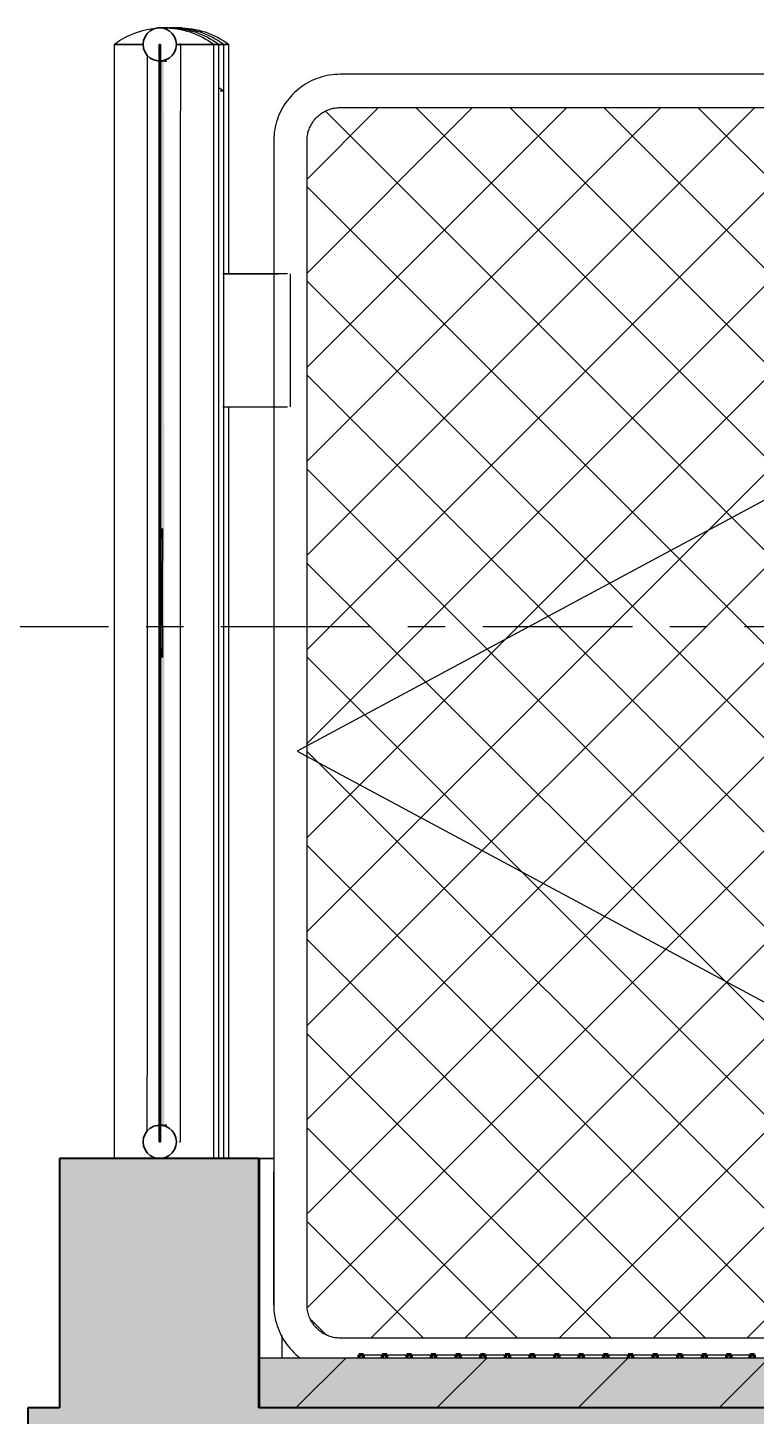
# Model space of a CAD drawing. Header units: millimetres. Extents: x 2519235 to 7246330, y 25937 to 201821.
# Drawn here: x 2713773 to 2714868, y 29402 to 31489 of the extents above; entities that cross this region are included whole.
import ezdxf

# ---------------------------------------------------------------- set-up
doc = ezdxf.new("R2010")
doc.units = ezdxf.units.MM
doc.set_wipeout_variables(frame=1)
doc.linetypes.add('TA_GL_000.90000', pattern=[2.475, 0.9, -0.225, 0.225, -0.225, 0.9])
for name, color, linetype in [('000 - 0_HIDE_OBJ_FRAMING_DEF_SUB_1', 7, 'Continuous'), ('000 - 0_SYM_DWG_GRIDLINE_MAIN_COLOR_251', 7, 'Continuous'), ('000 - CONCRETE_COL_CUT_COLOR_1', 7, 'Continuous'), ('000 - CONCRETE_COL_CUT_COLOR_3', 7, 'Continuous'), ('000 - CONCRETE_COL_CUT_COLOR_5', 7, 'Continuous'), ('000 - CONCRETE_COL_HATCH_', 7, 'Continuous'), ('000 - CONCRETE_COL_WIPEOUT_', 7, 'Continuous'), ('A-GLAZ-CURT', 7, 'Continuous')]:
    doc.layers.add(name, color=color, linetype=linetype)
for name, color, linetype, lineweight in [('A-DETL', 7, 'Continuous', 70), ('A-DOOR-E', 7, 'Continuous', 35), ('A-GLAZ-CWMG', 7, 'Continuous', 25)]:
    doc.layers.add(name, color=color, linetype=linetype, lineweight=lineweight)
doc.layers.get('A-DETL').off()
doc.styles.add('TA', font='', dxfattribs={"height": 4.5})
doc.styles.get('TA').set_extended_font_data('Cordia New')

# ---------------------------------------------------------------- blocks, each defined once
blk = doc.blocks.new('DR-SG-SW-Wire Screen_Fence - D51-1900x2000 mm-31424009-ENTRANCE 1 - ELEVATION 1')
at = {"layer": '000 - 0_HIDE_OBJ_FRAMING_DEF_SUB_1', "linetype": 'Continuous', "lineweight": 9}
h = blk.add_hatch(dxfattribs=at)
h.set_pattern_fill('FP_16', style=0, pattern_type=2)
h.set_pattern_definition([(45, (2983806.45, 102319.86), (-70.7107, 70.7107), []), (135, (2983806.45, 102319.86), (-70.7107, -70.7107), [])])
h.paths.add_polyline_path([(2981077.6, 101220), (2982352.7, 101221.1), (2982369.9, 101229.2), (2982380.2, 101239.5), (2982386.1, 101248.2), (2982390, 101260.1), (2982391.2, 101270), (2982390.3, 102038.5), (2982387.8, 102032.5), (2982383.9, 102027.3), (2982378.7, 102023.3), (2982369, 102020.4), (2982359.8, 102020), (2982209.7, 102020.9), (2982200.6, 102025.7), (2982198.5, 102027.3), (2982194.5, 102032.5), (2982192, 102038.5), (2982191.2, 102050.4), (2982192, 102201.5), (2982194.5, 102207.5), (2982198.5, 102212.7), (2982203.7, 102216.7), (2982213.4, 102219.6), (2982220.7, 102220), (2982372.6, 102219.1), (2982378.7, 102216.7), (2982383.9, 102212.7), (2982387.8, 102207.5), (2982390.3, 102201.5), (2982391.2, 102202.5), (2982390.1, 103031.5), (2982383.7, 103046.7), (2982371.7, 103059), (2982364.8, 103064.2), (2982351.1, 103068.8), (2982341.2, 103070), (2980629.7, 103068.9), (2980612.5, 103060.8), (2980602.2, 103050.5), (2980597, 103043.6), (2980592.4, 103029.9), (2980591.2, 103019.6), (2980592.3, 101258.5), (2980600.4, 101241.3), (2980610.7, 101231), (2980617.6, 101225.8), (2980631.2, 101221.2), (2980641.2, 101220), (2981077.5, 101220)])
h.paths.add_polyline_path([(2982366.5, 102041.1), (2982370, 102042.6), (2982371.5, 102046.1), (2982370, 102049.6), (2982366.5, 102051.1), (2982362.9, 102049.6), (2982361.5, 102046.1), (2982362.9, 102042.6), (2982366.2, 102041.1)])
h.paths.add_polyline_path([(2982215.9, 102041.1), (2982219.4, 102042.6), (2982220.9, 102046.1), (2982219.4, 102049.6), (2982215.9, 102051.1), (2982212.3, 102049.6), (2982210.9, 102046.1), (2982212.3, 102042.6), (2982214.6, 102041.3)])
h.paths.add_polyline_path([(2982349.7, 102131.6), (2982350, 102132), (2982349.8, 102131.9)])
h.paths.add_polyline_path([(2982358.8, 102135), (2982360.2, 102140), (2982359.3, 102140), (2982359.1, 102137.4)])
h.paths.add_polyline_path([(2982353.2, 102148.9), (2982351.3, 102149.8), (2982352.8, 102149.1)])
h.paths.add_polyline_path([(2982215.9, 102188.9), (2982219.4, 102190.4), (2982220.9, 102193.9), (2982219.4, 102197.4), (2982215.9, 102198.9), (2982212.3, 102197.4), (2982210.9, 102193.9), (2982212.3, 102190.4), (2982214.6, 102189.1)])
h.paths.add_polyline_path([(2982366.5, 102188.9), (2982370, 102190.4), (2982371.5, 102193.9), (2982370, 102197.4), (2982366.5, 102198.9), (2982362.9, 102197.4), (2982361.5, 102193.9), (2982362.9, 102190.4), (2982365.2, 102189.1)])
at = {"layer": '000 - 0_HIDE_OBJ_FRAMING_DEF_SUB_1', "color": 7}
for p, q in [((2982341.2, 103120), (2980641.2, 103120)), ((2980460.5, 103095), (2980464.7, 103095)), ((2980466.2, 101490), (2980466.2, 103095)), ((2982406.2, 103084.9), (2980576.2, 102102.4)), ((2982516.2, 103095), (2982516.2, 101195)), ((2982666.2, 103095), (2982516.2, 103095)), ((2982516.2, 103095), (2982666.2, 103095)), ((2982666.2, 101195), (2982666.2, 103095)), ((2980641.2, 103070), (2982341.2, 103070)), ((2980541.2, 103020), (2980541.2, 101270)), ((2980591.2, 101270), (2980591.2, 103020)), ((2982391.2, 103020), (2982391.2, 101270)), ((2982441.2, 101270), (2982441.2, 103020)), ((2980562, 102820), (2980464.8, 102820)), ((2980466.2, 102820), (2980548.5, 102820)), ((2980566.2, 102620), (2980566.2, 102820)), ((2980566.2, 102620), (2980566.2, 102820)), ((2982416.2, 102820), (2982416.2, 102620)), ((2982416.2, 102820), (2982416.2, 102620)), ((2982517.6, 102820), (2982420.4, 102820)), ((2982433.9, 102820), (2982516.2, 102820)), ((2980464.8, 102620), (2980562, 102620)), ((2980466.2, 102620), (2980548.5, 102620)), ((2982420.4, 102620), (2982517.6, 102620)), ((2982433.9, 102620), (2982516.2, 102620)), ((2980576.2, 102102.4), (2982266.2, 101195)), ((2980541.2, 101270), (2980541.2, 101470)), ((2980541.2, 101270), (2980541.2, 101470)), ((2982517.6, 101470), (2982441.2, 101470)), ((2982441.2, 101470), (2982441.2, 101270)), ((2982441.2, 101470), (2982441.2, 101270)), ((2982516.2, 101470), (2982441.2, 101470)), ((2982441.2, 101270), (2982517.6, 101270)), ((2982441.2, 101270), (2982516.2, 101270)), ((2982341.2, 101220), (2980641.2, 101220))]:
    blk.add_line(p, q, dxfattribs=at)
at = {"layer": '000 - 0_HIDE_OBJ_FRAMING_DEF_SUB_1', "color": 7, "lineweight": 9}
for p, q in [((2982216.2, 102220), (2982366.2, 102220)), ((2982366.2, 102220), (2982216.2, 102220)), ((2982191.2, 102045), (2982191.2, 102195)), ((2982191.2, 102195), (2982191.2, 102045)), ((2982391.2, 102195), (2982391.2, 102045)), ((2982391.2, 102045), (2982391.2, 102195)), ((2982335.2, 102150), (2982247.2, 102150)), ((2982247.2, 102130), (2982335.2, 102130)), ((2982366.2, 102020), (2982216.2, 102020)), ((2982216.2, 102020), (2982366.2, 102020))]:
    blk.add_line(p, q, dxfattribs=at)
at = {"layer": '000 - 0_HIDE_OBJ_FRAMING_DEF_SUB_1', "color": 7, "flags": 128}
for points in [[(2980641.2, 103120), (2980637.2, 103119.9), (2980633.2, 103119.7), (2980629.2, 103119.3), (2980625.2, 103118.7), (2980621.3, 103118), (2980617.4, 103117.1), (2980613.5, 103116.1), (2980609.7, 103114.9), (2980605.9, 103113.6), (2980602.2, 103112.1), (2980598.6, 103110.5), (2980595, 103108.7), (2980591.5, 103106.8), (2980588.1, 103104.7), (2980584.7, 103102.5), (2980581.5, 103100.2), (2980578.3, 103097.8), (2980575.2, 103095.2), (2980572.3, 103092.5), (2980569.4, 103089.7), (2980566.7, 103086.7), (2980564.1, 103083.7), (2980561.6, 103080.6), (2980559.3, 103077.4), (2980557, 103074), (2980554.9, 103070.6), (2980553, 103067.1), (2980551.2, 103063.6), (2980549.5, 103059.9), (2980548, 103056.2), (2980546.6, 103052.5), (2980545.4, 103048.7), (2980544.3, 103044.8), (2980543.4, 103040.9), (2980542.6, 103037), (2980542, 103033), (2980541.6, 103029.1), (2980541.3, 103025.1), (2980541.2, 103021.1), (2980541.2, 103020)], [(2982441.2, 103020), (2982441.1, 103024), (2982440.9, 103028), (2982440.5, 103032), (2982439.9, 103035.9), (2982439.2, 103039.9), (2982438.3, 103043.8), (2982437.3, 103047.6), (2982436.1, 103051.5), (2982434.8, 103055.2), (2982433.3, 103058.9), (2982431.7, 103062.6), (2982429.9, 103066.2), (2982428, 103069.7), (2982425.9, 103073.1), (2982423.7, 103076.5), (2982421.4, 103079.7), (2982418.9, 103082.9), (2982416.4, 103085.9), (2982413.7, 103088.9), (2982410.8, 103091.7), (2982407.9, 103094.5), (2982404.9, 103097.1), (2982401.8, 103099.6), (2982398.5, 103101.9), (2982395.2, 103104.1), (2982391.8, 103106.2), (2982388.3, 103108.2), (2982384.7, 103110), (2982381.1, 103111.7), (2982377.4, 103113.2), (2982373.7, 103114.6), (2982369.8, 103115.8), (2982366, 103116.9), (2982362.1, 103117.8), (2982358.2, 103118.5), (2982354.2, 103119.1), (2982350.2, 103119.6), (2982346.3, 103119.9), (2982342.3, 103120), (2982341.2, 103120)], [(2982516.2, 103095), (2982520.2, 103097.9), (2982524.4, 103100.7), (2982528.7, 103103.3), (2982533.1, 103105.7), (2982537.5, 103107.9), (2982542.1, 103110), (2982546.7, 103111.8), (2982551.4, 103113.5), (2982556.2, 103115), (2982561, 103116.3), (2982565.9, 103117.4), (2982570.8, 103118.3), (2982575.8, 103119), (2982580.8, 103119.6), (2982585.7, 103119.9), (2982590.7, 103120), (2982591.2, 103120)], [(2982591.2, 103120), (2982596.2, 103119.9), (2982601.2, 103119.6), (2982606.1, 103119.1), (2982611.1, 103118.4), (2982616, 103117.5), (2982620.9, 103116.4), (2982625.7, 103115.1), (2982630.5, 103113.7), (2982635.2, 103112), (2982639.9, 103110.1), (2982644.4, 103108.1), (2982648.9, 103105.9), (2982653.3, 103103.5), (2982657.6, 103100.9), (2982661.8, 103098.2), (2982665.8, 103095.3), (2982666.2, 103095)], [(2980458.5, 103100.3), (2980461.8, 103098.2), (2980465.8, 103095.3), (2980466.2, 103095)], [(2980591.2, 103020), (2980591.2, 103022), (2980591.3, 103024), (2980591.5, 103026), (2980591.8, 103028), (2980592.2, 103029.9), (2980592.6, 103031.9), (2980593.1, 103033.8), (2980593.7, 103035.7), (2980594.4, 103037.6), (2980595.1, 103039.5), (2980595.9, 103041.3), (2980596.8, 103043.1), (2980597.8, 103044.8), (2980598.8, 103046.6), (2980599.9, 103048.2), (2980601.1, 103049.9), (2980602.3, 103051.4), (2980603.6, 103053), (2980604.9, 103054.4), (2980606.3, 103055.9), (2980607.8, 103057.2), (2980609.3, 103058.5), (2980610.9, 103059.8), (2980612.5, 103061), (2980614.2, 103062.1), (2980615.9, 103063.1), (2980617.6, 103064.1), (2980619.4, 103065), (2980621.2, 103065.8), (2980623.1, 103066.6), (2980624.9, 103067.3), (2980626.8, 103067.9), (2980628.8, 103068.4), (2980630.7, 103068.9), (2980632.7, 103069.3), (2980634.7, 103069.6), (2980636.6, 103069.8), (2980638.6, 103069.9), (2980640.6, 103070), (2980641.2, 103070)], [(2982341.2, 103070), (2982343.2, 103070), (2982345.2, 103069.8), (2982347.2, 103069.6), (2982349.1, 103069.4), (2982351.1, 103069), (2982353.1, 103068.6), (2982355, 103068.1), (2982356.9, 103067.5), (2982358.8, 103066.8), (2982360.6, 103066.1), (2982362.5, 103065.2), (2982364.3, 103064.3), (2982366, 103063.4), (2982367.7, 103062.4), (2982369.4, 103061.3), (2982371, 103060.1), (2982372.6, 103058.9), (2982374.1, 103057.6), (2982375.6, 103056.2), (2982377, 103054.8), (2982378.4, 103053.4), (2982379.7, 103051.9), (2982381, 103050.3), (2982382.1, 103048.7), (2982383.2, 103047), (2982384.3, 103045.3), (2982385.3, 103043.6), (2982386.2, 103041.8), (2982387, 103040), (2982387.8, 103038.1), (2982388.5, 103036.2), (2982389.1, 103034.3), (2982389.6, 103032.4), (2982390.1, 103030.5), (2982390.4, 103028.5), (2982390.7, 103026.5), (2982391, 103024.5), (2982391.1, 103022.5), (2982391.2, 103020.5), (2982391.2, 103020)], [(2980541.2, 101270), (2980541.3, 101266), (2980541.5, 101262), (2980541.9, 101258), (2980542.5, 101254.1), (2980543.2, 101250.1), (2980544, 101246.2), (2980545.1, 101242.4), (2980546.3, 101238.5), (2980547.6, 101234.8), (2980549.1, 101231.1), (2980550.7, 101227.4), (2980552.5, 101223.8), (2980554.4, 101220.3), (2980556.5, 101216.9), (2980558.6, 101213.5), (2980561, 101210.3), (2980563.4, 101207.1), (2980566, 101204.1), (2980568.7, 101201.1), (2980571.5, 101198.3), (2980574.4, 101195.5), (2980577.5, 101192.9), (2980580.6, 101190.4)], [(2980641.2, 101220), (2980639.2, 101220), (2980637.2, 101220.2), (2980635.2, 101220.4), (2980633.2, 101220.6), (2980631.2, 101221), (2980629.3, 101221.4), (2980627.4, 101221.9), (2980625.4, 101222.5), (2980623.6, 101223.2), (2980621.7, 101223.9), (2980619.9, 101224.8), (2980618.1, 101225.7), (2980616.3, 101226.6), (2980614.6, 101227.6), (2980612.9, 101228.7), (2980611.3, 101229.9), (2980609.7, 101231.1), (2980608.2, 101232.4), (2980606.7, 101233.8), (2980605.3, 101235.2), (2980603.9, 101236.6), (2980602.6, 101238.1), (2980601.4, 101239.7), (2980600.2, 101241.3), (2980599.1, 101243), (2980598.1, 101244.7), (2980597.1, 101246.4), (2980596.2, 101248.2), (2980595.3, 101250), (2980594.6, 101251.9), (2980593.9, 101253.8), (2980593.3, 101255.7), (2980592.7, 101257.6), (2980592.3, 101259.5), (2980591.9, 101261.5), (2980591.6, 101263.5), (2980591.4, 101265.5), (2980591.2, 101267.5), (2980591.2, 101269.5), (2980591.2, 101270)], [(2982391.2, 101270), (2982391.1, 101268), (2982391, 101266), (2982390.8, 101264), (2982390.5, 101262), (2982390.2, 101260.1), (2982389.7, 101258.1), (2982389.2, 101256.2), (2982388.6, 101254.3), (2982388, 101252.4), (2982387.2, 101250.5), (2982386.4, 101248.7), (2982385.5, 101246.9), (2982384.6, 101245.2), (2982383.5, 101243.4), (2982382.4, 101241.8), (2982381.3, 101240.1), (2982380.1, 101238.6), (2982378.8, 101237), (2982377.4, 101235.6), (2982376, 101234.1), (2982374.5, 101232.8), (2982373, 101231.5), (2982371.5, 101230.2), (2982369.9, 101229), (2982368.2, 101227.9), (2982366.5, 101226.9), (2982364.7, 101225.9), (2982363, 101225), (2982361.1, 101224.2), (2982359.3, 101223.4), (2982357.4, 101222.7), (2982355.5, 101222.1), (2982353.6, 101221.6), (2982351.6, 101221.1), (2982349.7, 101220.7), (2982347.7, 101220.4), (2982345.7, 101220.2), (2982343.7, 101220.1), (2982341.7, 101220), (2982341.2, 101220)], [(2982407.3, 101195), (2982410.1, 101197.5), (2982412.9, 101200.3), (2982415.6, 101203.3), (2982418.3, 101206.3), (2982420.7, 101209.4), (2982423.1, 101212.6), (2982425.3, 101216), (2982427.4, 101219.4), (2982429.4, 101222.9), (2982431.2, 101226.4), (2982432.9, 101230.1), (2982434.4, 101233.8), (2982435.8, 101237.5), (2982437, 101241.3), (2982438, 101245.2), (2982439, 101249.1), (2982439.7, 101253), (2982440.3, 101257), (2982440.8, 101260.9), (2982441, 101264.9), (2982441.2, 101268.9), (2982441.2, 101270)]]:
    blk.add_lwpolyline(points, dxfattribs=at)
at = {"layer": '000 - 0_HIDE_OBJ_FRAMING_DEF_SUB_1', "color": 7, "lineweight": 9, "flags": 128}
for points in [[(2982247.2, 102150), (2982246.6, 102150), (2982246, 102150), (2982245.4, 102150), (2982244.8, 102150), (2982244.2, 102150), (2982243.6, 102150), (2982243, 102150), (2982242.5, 102150), (2982241.9, 102150), (2982241.3, 102150), (2982240.8, 102150), (2982240.2, 102150), (2982239.7, 102150), (2982239.2, 102150), (2982238.7, 102150), (2982238.2, 102150), (2982237.7, 102150), (2982237.3, 102150), (2982236.8, 102150), (2982236.4, 102150), (2982236, 102150), (2982235.6, 102150), (2982235.2, 102150), (2982234.9, 102150), (2982234.6, 102150), (2982234.2, 102150), (2982233.9, 102150), (2982233.7, 102150), (2982233.4, 102150), (2982233.2, 102150), (2982233, 102150), (2982232.8, 102150), (2982232.6, 102150), (2982232.5, 102150), (2982232.4, 102150), (2982232.3, 102150), (2982232.2, 102150), (2982232.2, 102150), (2982232.2, 102150)], [(2982350.2, 102150), (2982350.2, 102150), (2982350.1, 102150), (2982350.1, 102150), (2982350, 102150), (2982349.9, 102150), (2982349.7, 102150), (2982349.6, 102150), (2982349.4, 102150), (2982349.2, 102150), (2982349, 102150), (2982348.7, 102150), (2982348.5, 102150), (2982348.2, 102150), (2982347.9, 102150), (2982347.6, 102150), (2982347.2, 102150), (2982346.8, 102150), (2982346.5, 102150), (2982346, 102150), (2982345.6, 102150), (2982345.2, 102150), (2982344.7, 102150), (2982344.3, 102150), (2982343.8, 102150), (2982343.3, 102150), (2982342.8, 102150), (2982342.2, 102150), (2982341.7, 102150), (2982341.2, 102150), (2982340.6, 102150), (2982340, 102150), (2982339.5, 102150), (2982338.9, 102150), (2982338.3, 102150), (2982337.7, 102150), (2982337.1, 102150), (2982336.5, 102150), (2982335.9, 102150), (2982335.3, 102150), (2982335.2, 102150)], [(2982232.2, 102130), (2982232.2, 102130), (2982232.2, 102130), (2982232.3, 102130), (2982232.4, 102130), (2982232.5, 102130), (2982232.6, 102130), (2982232.8, 102130), (2982232.9, 102130), (2982233.1, 102130), (2982233.4, 102130), (2982233.6, 102130), (2982233.9, 102130), (2982234.2, 102130), (2982234.5, 102130), (2982234.8, 102130), (2982235.1, 102130), (2982235.5, 102130), (2982235.9, 102130), (2982236.3, 102130), (2982236.7, 102130), (2982237.2, 102130), (2982237.6, 102130), (2982238.1, 102130), (2982238.6, 102130), (2982239.1, 102130), (2982239.6, 102130), (2982240.1, 102130), (2982240.6, 102130), (2982241.2, 102130), (2982241.7, 102130), (2982242.3, 102130), (2982242.9, 102130), (2982243.5, 102130), (2982244, 102130), (2982244.6, 102130), (2982245.2, 102130), (2982245.8, 102130), (2982246.4, 102130), (2982247, 102130), (2982247.2, 102130)], [(2982335.2, 102130), (2982335.8, 102130), (2982336.4, 102130), (2982337, 102130), (2982337.6, 102130), (2982338.2, 102130), (2982338.7, 102130), (2982339.3, 102130), (2982339.9, 102130), (2982340.5, 102130), (2982341, 102130), (2982341.6, 102130), (2982342.1, 102130), (2982342.6, 102130), (2982343.1, 102130), (2982343.6, 102130), (2982344.1, 102130), (2982344.6, 102130), (2982345.1, 102130), (2982345.5, 102130), (2982345.9, 102130), (2982346.3, 102130), (2982346.7, 102130), (2982347.1, 102130), (2982347.5, 102130), (2982347.8, 102130), (2982348.1, 102130), (2982348.4, 102130), (2982348.7, 102130), (2982348.9, 102130), (2982349.2, 102130), (2982349.4, 102130), (2982349.5, 102130), (2982349.7, 102130), (2982349.8, 102130), (2982350, 102130), (2982350, 102130), (2982350.1, 102130), (2982350.2, 102130), (2982350.2, 102130)]]:
    blk.add_lwpolyline(points, dxfattribs=at)
at = {"layer": '000 - 0_HIDE_OBJ_FRAMING_DEF_SUB_1', "color": 7, "lineweight": 9}
for centre, radius, start, end in [((2982216.2, 102195), 25, 90, 180), ((2982216.2, 102195), 25, 90, 162.4798), ((2982366.2, 102195), 25, 17.5202, 90), ((2982366.2, 102195), 25, 0, 90), ((2982216.2, 102195), 25, 165, 180), ((2982215.9, 102193.9), 5, 0, 180), ((2982215.9, 102193.9), 5, 150, 180), ((2982215.9, 102193.9), 5, 180, 210), ((2982215.9, 102193.9), 5, 180, 0), ((2982215.9, 102193.9), 5, 60, 120), ((2982215.9, 102193.9), 5, 240, 300), ((2982215.9, 102193.9), 5, 0, 30), ((2982215.9, 102193.9), 5, 330, 0), ((2982366.5, 102193.9), 5, 0, 180), ((2982366.5, 102193.9), 5, 150, 180), ((2982366.5, 102193.9), 5, 180, 210), ((2982366.5, 102193.9), 5, 180, 0), ((2982366.5, 102193.9), 5, 60, 120), ((2982366.5, 102193.9), 5, 240, 300), ((2982366.5, 102193.9), 5, 0, 30), ((2982366.5, 102193.9), 5, 330, 0), ((2982366.2, 102195), 25, 0, 15), ((2982232.2, 102140), 10, 82.7725, 180), ((2982350.2, 102140), 10, 75, 97.2276), ((2982350.2, 102140), 10, 75, 97.2276), ((2982350.2, 102140), 10, 75, 97.2276), ((2982350.2, 102140), 10, 0, 71.4972), ((2982350.2, 102140), 10, 0, 71.4972), ((2982350.2, 102140), 10, 0, 71.4972), ((2982232.2, 102140), 10, 180, 277.2275), ((2982350.2, 102140), 10, 262.7724, 285), ((2982350.2, 102140), 10, 262.7724, 285), ((2982350.2, 102140), 10, 262.7724, 285), ((2982350.2, 102140), 10, 288.5028, 0), ((2982350.2, 102140), 10, 288.5028, 0), ((2982350.2, 102140), 10, 288.5028, 0), ((2982216.2, 102045), 25, 180, 270), ((2982216.2, 102045), 25, 180, 270), ((2982215.9, 102046.1), 5, 0, 180), ((2982215.9, 102046.1), 5, 150, 180), ((2982215.9, 102046.1), 5, 180, 210), ((2982215.9, 102046.1), 5, 180, 0), ((2982215.9, 102046.1), 5, 60, 120), ((2982215.9, 102046.1), 5, 240, 300), ((2982215.9, 102046.1), 5, 0, 30), ((2982215.9, 102046.1), 5, 330, 0), ((2982366.5, 102046.1), 5, 0, 180), ((2982366.5, 102046.1), 5, 150, 180), ((2982366.5, 102046.1), 5, 180, 210), ((2982366.5, 102046.1), 5, 180, 0), ((2982366.5, 102046.1), 5, 60, 120), ((2982366.5, 102046.1), 5, 240, 300), ((2982366.2, 102045), 25, 270, 0), ((2982366.2, 102045), 25, 270, 0), ((2982366.5, 102046.1), 5, 0, 30), ((2982366.5, 102046.1), 5, 330, 0)]:
    blk.add_arc(centre, radius, start, end, dxfattribs=at)
blk = doc.blocks.new('DPA_CP_Fence Type D - Fence Post Left w MRTA Logo-V131-ENTRANCE 1 - ELEVATION 1')
at = {"layer": '000 - 0_HIDE_OBJ_FRAMING_DEF_SUB_1', "color": 7}
for p, q in [((2980383.1, 103190), (2980376.7, 103190)), ((2980301.1, 103165), (2980301.1, 101490)), ((2980344.4, 103165), (2980301.1, 103165)), ((2980301.1, 103165), (2980344.4, 103165)), ((2980395, 103165), (2980451.1, 103165)), ((2980405, 103165), (2980395, 103165)), ((2980451.1, 103165), (2980406.2, 103165)), ((2980451.1, 101490), (2980451.1, 103165)), ((2980376.7, 103140), (2980380.6, 103140)), ((2980380.6, 101540), (2980376.7, 101540)), ((2980376.7, 101490), (2980381.7, 101490))]:
    blk.add_line(p, q, dxfattribs=at)
at = {"layer": '000 - 0_HIDE_OBJ_FRAMING_DEF_SUB_1', "color": 7, "flags": 128}
for points in [[(2980301.1, 103165), (2980305.2, 103167.9), (2980309.4, 103170.7), (2980313.6, 103173.3), (2980318, 103175.7), (2980322.5, 103177.9), (2980327.1, 103180), (2980331.7, 103181.8), (2980336.4, 103183.5), (2980341.2, 103185), (2980346, 103186.3), (2980350.9, 103187.4), (2980355.8, 103188.3), (2980360.7, 103189), (2980365.6, 103189.6)], [(2980370.7, 103189.9), (2980375.7, 103190), (2980376.1, 103190)], [(2980376.1, 103190), (2980381.1, 103189.9), (2980386.1, 103189.6), (2980391.1, 103189.1), (2980396, 103188.4), (2980401, 103187.5), (2980405.8, 103186.4), (2980410.7, 103185.1), (2980415.5, 103183.7), (2980420.2, 103182), (2980424.8, 103180.1), (2980429.4, 103178.1), (2980433.9, 103175.9), (2980438.2, 103173.5), (2980442.5, 103170.9), (2980446.7, 103168.2), (2980450.8, 103165.3), (2980451.1, 103165)]]:
    blk.add_lwpolyline(points, dxfattribs=at)
blk = doc.blocks.new('DPA_CP_Fence Type D - Fence Post Left w MRTA Logo-30280631-ENTRANCE 1 - ELEVATION 1')
at = {"layer": '000 - 0_HIDE_OBJ_FRAMING_DEF_SUB_1', "lineweight": 9}
h = blk.add_hatch(dxfattribs=at)
h.set_pattern_fill('FP_12', style=0, pattern_type=2)
h.set_pattern_definition([(89.892, (2980373.327, 101490), (-0.066317198, 35.355187814), []), (90.108, (2980373.327, 101490), (-0.066317198, -35.355187814), [])])
h.paths.add_polyline_path([(2980376.7, 101539.5), (2980376.8, 102202.5), (2980375.8, 103140.4), (2980370.7, 103140.2), (2980370.7, 101539.8), (2980376.6, 101539.5)])
h.paths.add_polyline_path([(2980373.5, 102243), (2980373.2, 102243), (2980373.7, 102437), (2980373.8, 102437), (2980373.7, 102243)])
at = {"layer": '000 - 0_HIDE_OBJ_FRAMING_DEF_SUB_1', "color": 7}
for p, q in [((2980375.6, 103190), (2980369.7, 103190)), ((2980369.7, 103140), (2980375.6, 103140)), ((2980350.8, 103065), (2980350.8, 101615)), ((2980400.8, 101615), (2980400.8, 103065)), ((2980373.1, 102437), (2980373.1, 102421.7)), ((2980373.2, 102431.9), (2980373.2, 102437)), ((2980373.7, 102437), (2980373.4, 102340)), ((2980373.5, 102340), (2980373.8, 102437)), ((2980373.8, 102437), (2980373.7, 102437)), ((2980373.1, 102421.7), (2980373.2, 102431)), ((2980373.8, 102340), (2980373.6, 102381)), ((2980373.6, 102360.6), (2980373.6, 102340)), ((2980373.4, 102340), (2980373.7, 102243)), ((2980373.8, 102243), (2980373.5, 102340)), ((2980373.6, 102299), (2980373.8, 102340)), ((2980373.6, 102340), (2980373.6, 102319.4)), ((2980373.2, 102248.1), (2980373.1, 102258.3)), ((2980373.1, 102258.3), (2980373.1, 102243)), ((2980373.2, 102243), (2980373.2, 102248.1)), ((2980373.7, 102243), (2980373.8, 102243)), ((2980375.6, 101540), (2980369.7, 101540)), ((2980369.7, 101490), (2980375.6, 101490))]:
    blk.add_line(p, q, dxfattribs=at)
at = {"layer": '000 - 0_HIDE_OBJ_FRAMING_DEF_SUB_1', "color": 7, "lineweight": 35}
for p, q in [((2980370.7, 103165), (2980368.7, 103165)), ((2980368.7, 103165), (2980368.7, 101515)), ((2980370.7, 101515), (2980370.7, 103165)), ((2980368.7, 101515), (2980370.7, 101515))]:
    blk.add_line(p, q, dxfattribs=at)
at = {"layer": '000 - 0_HIDE_OBJ_FRAMING_DEF_SUB_1', "color": 7, "lineweight": 35, "flags": 128}
for points in [[(2980394.7, 103165), (2980394, 103171), (2980391.8, 103176.6), (2980388.4, 103181.6), (2980383.9, 103185.6), (2980378.6, 103188.4), (2980372.7, 103189.8), (2980366.7, 103189.8), (2980360.8, 103188.4), (2980355.5, 103185.6), (2980351, 103181.6), (2980347.6, 103176.6), (2980345.4, 103171), (2980344.7, 103165)], [(2980344.7, 103165), (2980345.4, 103159), (2980347.6, 103153.4), (2980351, 103148.4), (2980355.5, 103144.4), (2980360.8, 103141.6), (2980366.7, 103140.2), (2980372.7, 103140.2), (2980378.6, 103141.6), (2980383.9, 103144.4), (2980388.4, 103148.4), (2980391.8, 103153.4), (2980394, 103159), (2980394.7, 103165)], [(2980394.7, 101515), (2980394, 101521), (2980391.8, 101526.6), (2980388.4, 101531.6), (2980383.9, 101535.6), (2980378.6, 101538.4), (2980372.7, 101539.8), (2980366.7, 101539.8), (2980360.8, 101538.4), (2980355.5, 101535.6), (2980351, 101531.6), (2980347.6, 101526.6), (2980345.4, 101521), (2980344.7, 101515)], [(2980344.7, 101515), (2980345.4, 101509), (2980347.6, 101503.4), (2980351, 101498.4), (2980355.5, 101494.4), (2980360.8, 101491.6), (2980366.7, 101490.2), (2980372.7, 101490.2), (2980378.6, 101491.6), (2980383.9, 101494.4), (2980388.4, 101498.4), (2980391.8, 101503.4), (2980394, 101509), (2980394.7, 101515)]]:
    blk.add_lwpolyline(points, dxfattribs=at)
at = {"layer": '000 - 0_HIDE_OBJ_FRAMING_DEF_SUB_1', "color": 7, "flags": 128}
for points in [[(2980400.6, 103166.1), (2980400.6, 103165.3), (2980400.6, 103164.7), (2980400.6, 103164), (2980400.7, 103163.2), (2980400.7, 103162.3), (2980400.7, 103161.3), (2980400.7, 103160.1), (2980400.7, 103158.7), (2980400.7, 103157.2), (2980400.7, 103155.6), (2980400.7, 103153.8), (2980400.7, 103151.9), (2980400.7, 103149.8), (2980400.7, 103147.6), (2980400.7, 103145.3), (2980400.7, 103142.8), (2980400.7, 103140.2), (2980400.7, 103137.5), (2980400.8, 103134.7), (2980400.8, 103131.8), (2980400.8, 103128.8), (2980400.8, 103125.6), (2980400.8, 103122.4), (2980400.8, 103119.1), (2980400.8, 103115.6), (2980400.8, 103112.2), (2980400.8, 103108.6), (2980400.8, 103105), (2980400.8, 103101.3), (2980400.8, 103097.5), (2980400.8, 103093.7), (2980400.8, 103089.8), (2980400.8, 103085.9), (2980400.8, 103082), (2980400.8, 103078), (2980400.8, 103074.1), (2980400.8, 103070.1), (2980400.8, 103066.1), (2980400.8, 103065)], [(2980350.7, 103148.8), (2980350.7, 103147.6), (2980350.7, 103145.3), (2980350.7, 103142.8), (2980350.7, 103140.3), (2980350.7, 103137.6), (2980350.8, 103134.8), (2980350.8, 103131.9), (2980350.8, 103128.8), (2980350.8, 103125.7), (2980350.8, 103122.5), (2980350.8, 103119.2), (2980350.8, 103115.8), (2980350.8, 103112.3), (2980350.8, 103108.7), (2980350.8, 103105.1), (2980350.8, 103101.4), (2980350.8, 103097.7), (2980350.8, 103093.9), (2980350.8, 103090), (2980350.8, 103086.1), (2980350.8, 103082.2), (2980350.8, 103078.3), (2980350.8, 103074.3), (2980350.8, 103070.3), (2980350.8, 103066.3), (2980350.8, 103065)], [(2980350.7, 101531.2), (2980350.7, 101532.4), (2980350.7, 101534.7), (2980350.7, 101537.2), (2980350.7, 101539.7), (2980350.7, 101542.4), (2980350.8, 101545.2), (2980350.8, 101548.1), (2980350.8, 101551.2), (2980350.8, 101554.3), (2980350.8, 101557.5), (2980350.8, 101560.8), (2980350.8, 101564.2), (2980350.8, 101567.7), (2980350.8, 101571.3), (2980350.8, 101574.9), (2980350.8, 101578.6), (2980350.8, 101582.3), (2980350.8, 101586.1), (2980350.8, 101590), (2980350.8, 101593.9), (2980350.8, 101597.8), (2980350.8, 101601.7), (2980350.8, 101605.7), (2980350.8, 101609.7), (2980350.8, 101613.7), (2980350.8, 101615)], [(2980400.6, 101513.9), (2980400.6, 101514.7), (2980400.6, 101515.3), (2980400.6, 101516), (2980400.7, 101516.8), (2980400.7, 101517.7), (2980400.7, 101518.7), (2980400.7, 101519.9), (2980400.7, 101521.3), (2980400.7, 101522.8), (2980400.7, 101524.4), (2980400.7, 101526.2), (2980400.7, 101528.1), (2980400.7, 101530.2), (2980400.7, 101532.4), (2980400.7, 101534.7), (2980400.7, 101537.2), (2980400.7, 101539.8), (2980400.7, 101542.5), (2980400.8, 101545.3), (2980400.8, 101548.2), (2980400.8, 101551.2), (2980400.8, 101554.4), (2980400.8, 101557.6), (2980400.8, 101560.9), (2980400.8, 101564.4), (2980400.8, 101567.8), (2980400.8, 101571.4), (2980400.8, 101575), (2980400.8, 101578.7), (2980400.8, 101582.5), (2980400.8, 101586.3), (2980400.8, 101590.2), (2980400.8, 101594.1), (2980400.8, 101598), (2980400.8, 101602), (2980400.8, 101605.9), (2980400.8, 101609.9), (2980400.8, 101613.9), (2980400.8, 101615)]]:
    blk.add_lwpolyline(points, dxfattribs=at)
blk = doc.blocks.new('DPA_CP_Fence Type D - Fence Post Left w MRTA Logo-V92-ENTRANCE 1 - ELEVATION 1')
at = {"layer": '000 - 0_HIDE_OBJ_FRAMING_DEF_SUB_1', "color": 7}
for p, q in [((2980390.7, 103190), (2980384.2, 103190)), ((2980343.9, 103165), (2980308.7, 103165)), ((2980308.7, 103165), (2980343.9, 103165)), ((2980401.5, 103165), (2980458.7, 103165)), ((2980458.7, 103165), (2980401.5, 103165)), ((2980458.7, 101490), (2980458.7, 103165))]:
    blk.add_line(p, q, dxfattribs=at)
at = {"layer": '000 - 0_HIDE_OBJ_FRAMING_DEF_SUB_1', "color": 7, "flags": 128}
blk.add_lwpolyline([(2980383.7, 103190), (2980388.7, 103189.9), (2980393.6, 103189.6), (2980398.6, 103189.1), (2980403.6, 103188.4), (2980408.5, 103187.5), (2980413.4, 103186.4), (2980418.2, 103185.1), (2980423, 103183.7), (2980427.7, 103182), (2980432.3, 103180.1), (2980436.9, 103178.1), (2980441.4, 103175.9), (2980445.8, 103173.5), (2980450.1, 103170.9), (2980454.2, 103168.2), (2980458.3, 103165.3), (2980458.7, 103165)], dxfattribs=at)
blk = doc.blocks.new('DPA_CP_Fence Type D - Fence Post Left w MRTA Logo-30279736-ENTRANCE 1 - ELEVATION 1')
at = {"layer": '000 - 0_HIDE_OBJ_FRAMING_DEF_SUB_1', "color": 7}
for p, q in [((2980402.6, 103190), (2980399.2, 103190)), ((2980344.4, 103165), (2980323.7, 103165)), ((2980323.7, 103165), (2980344.5, 103165)), ((2980416.5, 103165), (2980473.7, 103165)), ((2980473.7, 103165), (2980416.5, 103165)), ((2980473.7, 102820), (2980473.7, 103165)), ((2980473.7, 101490), (2980473.7, 102620))]:
    blk.add_line(p, q, dxfattribs=at)
at = {"layer": '000 - 0_HIDE_OBJ_FRAMING_DEF_SUB_1', "color": 7, "flags": 128}
blk.add_lwpolyline([(2980398.7, 103190), (2980403.7, 103189.9), (2980408.7, 103189.6), (2980413.7, 103189.1), (2980418.6, 103188.4), (2980423.5, 103187.5), (2980428.4, 103186.4), (2980433.2, 103185.1), (2980438, 103183.7), (2980442.7, 103182), (2980447.4, 103180.1), (2980451.9, 103178.1), (2980456.4, 103175.9), (2980460.8, 103173.5), (2980465.1, 103170.9), (2980469.3, 103168.2), (2980473.3, 103165.3), (2980473.7, 103165)], dxfattribs=at)
blk = doc.blocks.new('Rectangular Mullion - Mullion_Beam 300x400-30276235-ENTRANCE 1 - ELEVATION 1')
at = {"layer": '000 - 0_HIDE_OBJ_FRAMING_DEF_SUB_1', "color": 7}
for p, q in [((2980233.7, 101490), (2980226.1, 101490)), ((2980533.7, 101490), (2980526.1, 101490))]:
    blk.add_line(p, q, dxfattribs=at)
blk = doc.blocks.new('Rectangular Mullion - Mullion_Beam 300x400-V93-ENTRANCE 1 - ELEVATION 1')
at = {"layer": '000 - 0_HIDE_OBJ_FRAMING_DEF_SUB_1', "color": 7}
blk.add_line((2980248.7, 101490), (2980241.2, 101490), dxfattribs=at)
blk = doc.blocks.new('Rectangular Mullion - Mullion_Beam 300x400-30280702-ENTRANCE 1 - ELEVATION 1')
at = {"layer": '000 - 0_HIDE_OBJ_FRAMING_DEF_SUB_1', "color": 7}
for p, q in [((2980253.1, 101490), (2980248.7, 101490)), ((2980253.1, 101490), (2980301.2, 101490)), ((2980473.7, 101490), (2980541.2, 101490)), ((2980553.1, 101223.7), (2980553.1, 101190))]:
    blk.add_line(p, q, dxfattribs=at)
blk = doc.blocks.new('DPA_CP_Fence Type D - Fence Post Left w MRTA Logo-V94-ENTRANCE 1 - ELEVATION 1')
at = {"layer": '000 - 0_HIDE_OBJ_FRAMING_DEF_SUB_1', "color": 7}
for p, q in [((2980398.2, 103190), (2980391.7, 103190)), ((2980344.1, 103165), (2980316.3, 103165)), ((2980316.3, 103165), (2980344, 103165)), ((2980409, 103165), (2980418.8, 103165)), ((2980466.2, 103165), (2980409, 103165)), ((2980419.7, 103165), (2980466.2, 103165)), ((2980466.2, 101490), (2980466.2, 103165))]:
    blk.add_line(p, q, dxfattribs=at)
at = {"layer": '000 - 0_HIDE_OBJ_FRAMING_DEF_SUB_1', "color": 7, "flags": 128}
blk.add_lwpolyline([(2980391.2, 103190), (2980396.2, 103189.9), (2980401.2, 103189.6), (2980406.1, 103189.1), (2980411.1, 103188.4), (2980416, 103187.5), (2980420.9, 103186.4), (2980425.7, 103185.1), (2980430.5, 103183.7), (2980435.2, 103182), (2980439.9, 103180.1), (2980444.4, 103178.1), (2980448.9, 103175.9), (2980453.3, 103173.5), (2980457.6, 103170.9), (2980461.8, 103168.2), (2980465.8, 103165.3), (2980466.2, 103165)], dxfattribs=at)
blk = doc.blocks.new('Rectangular Mullion - Mullion_Beam 300x400-30280630-ENTRANCE 1 - ELEVATION 1')
at = {"layer": '000 - 0_HIDE_OBJ_FRAMING_DEF_SUB_1', "color": 7, "lineweight": 35}
for p, q in [((2980519.7, 101490), (2980219.7, 101490)), ((2980519.7, 101115), (2980519.7, 101490))]:
    blk.add_line(p, q, dxfattribs=at)
at = {"layer": '000 - 0_HIDE_OBJ_FRAMING_DEF_SUB_1', "color": 7}
blk.add_line((2980526.1, 101490), (2980519.7, 101490), dxfattribs=at)
blk = doc.blocks.new('DPA_Drainage Gutter_Landscape PP17_REV B - DPA_Drainage Gutter_Landscape PP17_REV B-36085527-ENTRANCE 1 - ELEVATION 1')
at = {"layer": '000 - 0_HIDE_OBJ_FRAMING_DEF_SUB_1', "color": 7, "lineweight": 70}
for p, q in [((2980676.1, 101195), (2980669.1, 101195)), ((2980669.1, 101195), (2980669.1, 101190)), ((2980676.1, 101190), (2980676.1, 101195)), ((2980711.1, 101195), (2980704.1, 101195)), ((2980704.1, 101195), (2980704.1, 101190)), ((2980711.1, 101190), (2980711.1, 101195)), ((2980748.1, 101195), (2980741.1, 101195)), ((2980741.1, 101195), (2980741.1, 101190)), ((2980748.1, 101190), (2980748.1, 101195)), ((2980785.1, 101195), (2980778.1, 101195)), ((2980778.1, 101195), (2980778.1, 101190)), ((2980785.1, 101190), (2980785.1, 101195)), ((2980822.1, 101195), (2980815.1, 101195)), ((2980815.1, 101195), (2980815.1, 101190)), ((2980822.1, 101190), (2980822.1, 101195)), ((2980859.1, 101195), (2980852.1, 101195)), ((2980852.1, 101195), (2980852.1, 101190)), ((2980859.1, 101190), (2980859.1, 101195)), ((2980896.1, 101195), (2980889.1, 101195)), ((2980889.1, 101195), (2980889.1, 101190)), ((2980896.1, 101190), (2980896.1, 101195)), ((2980933.1, 101195), (2980926.1, 101195)), ((2980926.1, 101195), (2980926.1, 101190)), ((2980933.1, 101190), (2980933.1, 101195)), ((2980970.1, 101195), (2980963.1, 101195)), ((2980963.1, 101195), (2980963.1, 101190)), ((2980970.1, 101190), (2980970.1, 101195)), ((2981007.1, 101195), (2981000.1, 101195)), ((2981000.1, 101195), (2981000.1, 101190)), ((2981007.1, 101190), (2981007.1, 101195)), ((2981044.1, 101195), (2981037.1, 101195)), ((2981037.1, 101195), (2981037.1, 101190)), ((2981044.1, 101190), (2981044.1, 101195)), ((2981081.1, 101195), (2981074.1, 101195)), ((2981074.1, 101195), (2981074.1, 101190)), ((2981081.1, 101190), (2981081.1, 101195)), ((2981118.1, 101195), (2981111.1, 101195)), ((2981111.1, 101195), (2981111.1, 101190)), ((2981118.1, 101190), (2981118.1, 101195)), ((2981155.1, 101195), (2981148.1, 101195)), ((2981148.1, 101195), (2981148.1, 101190)), ((2981155.1, 101190), (2981155.1, 101195)), ((2981192.1, 101195), (2981185.1, 101195)), ((2981185.1, 101195), (2981185.1, 101190)), ((2981192.1, 101190), (2981192.1, 101195)), ((2981229.1, 101195), (2981222.1, 101195)), ((2981222.1, 101195), (2981222.1, 101190)), ((2981229.1, 101190), (2981229.1, 101195)), ((2981264.1, 101195), (2981257.1, 101195)), ((2981257.1, 101195), (2981257.1, 101190)), ((2981264.1, 101190), (2981264.1, 101195))]:
    blk.add_line(p, q, dxfattribs=at)
at = {"layer": '000 - 0_HIDE_OBJ_FRAMING_DEF_SUB_1', "color": 7}
for p, q in [((2980676.1, 101190), (2980676.1, 101195)), ((2980676.1, 101195), (2980704.1, 101195)), ((2980704.1, 101190), (2980676.1, 101190)), ((2980704.1, 101195), (2980704.1, 101190)), ((2980711.1, 101190), (2980711.1, 101195)), ((2980711.1, 101195), (2980741.1, 101195)), ((2980741.1, 101190), (2980711.1, 101190)), ((2980741.1, 101195), (2980741.1, 101190)), ((2980748.1, 101195), (2980748.1, 101190)), ((2980748.1, 101195), (2980778.1, 101195)), ((2980778.1, 101190), (2980748.1, 101190)), ((2980778.1, 101195), (2980778.1, 101190)), ((2980785.1, 101190), (2980785.1, 101195)), ((2980785.1, 101195), (2980815.1, 101195)), ((2980815.1, 101190), (2980785.1, 101190)), ((2980815.1, 101195), (2980815.1, 101190)), ((2980822.1, 101195), (2980822.1, 101190)), ((2980822.1, 101195), (2980852.1, 101195)), ((2980852.1, 101190), (2980822.1, 101190)), ((2980852.1, 101195), (2980852.1, 101190)), ((2980859.1, 101190), (2980859.1, 101195)), ((2980859.1, 101195), (2980889.1, 101195)), ((2980889.1, 101190), (2980859.1, 101190)), ((2980889.1, 101195), (2980889.1, 101190)), ((2980896.1, 101195), (2980896.1, 101190)), ((2980896.1, 101195), (2980926.1, 101195)), ((2980926.1, 101190), (2980896.1, 101190)), ((2980926.1, 101195), (2980926.1, 101190)), ((2980933.1, 101190), (2980933.1, 101195)), ((2980933.1, 101195), (2980963.1, 101195)), ((2980963.1, 101190), (2980933.1, 101190)), ((2980963.1, 101195), (2980963.1, 101190)), ((2980970.1, 101195), (2980970.1, 101190)), ((2980970.1, 101195), (2981000.1, 101195)), ((2981000.1, 101190), (2980970.1, 101190)), ((2981000.1, 101190), (2981000.1, 101195)), ((2981007.1, 101195), (2981007.1, 101190)), ((2981007.1, 101195), (2981037.1, 101195)), ((2981037.1, 101190), (2981007.1, 101190)), ((2981037.1, 101195), (2981037.1, 101190)), ((2981044.1, 101195), (2981044.1, 101190)), ((2981044.1, 101195), (2981074.1, 101195)), ((2981074.1, 101190), (2981044.1, 101190)), ((2981074.1, 101190), (2981074.1, 101195)), ((2981081.1, 101195), (2981081.1, 101190)), ((2981081.1, 101195), (2981111.1, 101195)), ((2981111.1, 101190), (2981081.1, 101190)), ((2981111.1, 101195), (2981111.1, 101190)), ((2981118.1, 101195), (2981118.1, 101190)), ((2981118.1, 101195), (2981148.1, 101195)), ((2981148.1, 101190), (2981118.1, 101190)), ((2981148.1, 101190), (2981148.1, 101195)), ((2981155.1, 101195), (2981155.1, 101190)), ((2981155.1, 101195), (2981185.1, 101195)), ((2981185.1, 101190), (2981155.1, 101190)), ((2981185.1, 101195), (2981185.1, 101190)), ((2981192.1, 101195), (2981192.1, 101190)), ((2981192.1, 101195), (2981222.1, 101195)), ((2981222.1, 101190), (2981192.1, 101190)), ((2981222.1, 101190), (2981222.1, 101195)), ((2981229.1, 101195), (2981229.1, 101190)), ((2981229.1, 101195), (2981257.1, 101195)), ((2981257.1, 101190), (2981229.1, 101190)), ((2981257.1, 101195), (2981257.1, 101190))]:
    blk.add_line(p, q, dxfattribs=at)
blk = doc.blocks.new('*U1049')
at = {"layer": '000 - CONCRETE_COL_HATCH_'}
h = blk.add_hatch(dxfattribs=at)
h.set_pattern_fill('ANSI31', scale=0.25)
h.set_pattern_definition([(45, (1983745.8844, -850006.8257), (-0.56126600757, 0.56126600757), [])])
h.paths.add_polyline_path([(0, 0), (0, -75), (15426.4, -75), (15833.7, -75), (44374.7, -75), (44374.7, 0)])
at = {"layer": '000 - CONCRETE_COL_CUT_COLOR_1', "color": 7}
blk.add_lwpolyline([(44374.7, 0), (0, 0), (0, -75), (15426.4, -75), (15833.7, -75), (44374.7, -75)], dxfattribs=at)
blk = doc.blocks.new('*U1679')
at = {"layer": '000 - CONCRETE_COL_HATCH_'}
h = blk.add_hatch(dxfattribs=at)
h.set_pattern_fill('AR-CONC', scale=0.04)
h.set_pattern_definition([(50, (362366.6603, -853071.7804), (7.28738676, -0.63756342), [0.762, -8.382]), (355, (362366.66, -853071.7804), (-1.40973686, 7.64227381), [0.6096, -6.705623367]), (100.4514447, (362367.2676, -853071.8336), (5.877649884, 7.004710076), [0.64760035, -7.123609784]), (46.1842, (362366.66, -853069.748), (10.84316164, -1.68169312), [1.143, -12.573]), (96.6355576, (362367.564, -853069.889), (9.49616536, 9.89704498), [0.97140093, -10.68542433]), (351.1841512, (362366.66, -853069.748), (9.49616536, 9.89704498), [0.91439868, -10.05838928]), (21, (362367.6763, -853070.2564), (6.06457565, -4.090607927), [0.762, -8.382]), (326, (362367.676, -853070.2564), (2.472081134, 7.367518645), [0.6096, -6.7056]), (71.451445, (362368.182, -853070.597), (8.53665677, 3.276910755), [0.64760035, -7.123597504]), (37.5, (362366.6603, -853071.7804), (0.12354413, 3.382201555), [0, -6.62432, 0, -6.8072, 0, -6.731]), (7.5, (362366.6603, -853071.7804), (2.6727865, 4.007222993), [0, -3.88112, 0, -6.47192, 0, -2.5654]), (327.5, (362364.3947, -853071.7804), (5.423623807, -0.22914976), [0, -2.54, 0, -7.9248, 0, -10.5156]), (317.5, (362363.3787, -853071.7804), (5.925167255, 1.017059641), [0, -3.302, 0, -5.26288, 0, -7.4676])])
h.paths.add_polyline_path([(0, 0), (0, -893), (320, -893), (347.6, -893), (347.6, -175), (44723.1, -175), (44723.1, -893), (45073.5, -893), (45073.1, -25), (45023.1, -25), (45023.1, 375), (44723.1, 375), (44723.1, 0), (347.6, 0), (347.6, 375), (47.6, 375), (47.6, 0)])
at = {"layer": '000 - CONCRETE_COL_CUT_COLOR_1', "color": 7, "lineweight": -2}
blk.add_lwpolyline([(44723.1, 0), (347.6, 0), (347.6, 375), (47.6, 375), (47.6, 0), (47.6, 0), (47.6, 0), (47.6, 0), (47.6, 0), (47.6, 0), (47.6, 0), (47.6, 0), (47.6, 0), (47.6, 0), (47.6, 0), (47.6, 0), (47.6, 0), (47.6, 0), (47.6, 0), (47.6, 0), (47.6, 0), (47.6, 0), (47.6, 0), (47.6, 0), (47.6, 0), (47.6, 0), (47.6, 0), (47.6, 0), (47.6, 0), (47.6, 0), (47.6, 0), (47.6, 0), (47.6, 0), (47.6, 0), (47.6, 0), (47.6, 0), (0, 0), (0, -893)], dxfattribs=at)
blk = doc.blocks.new('W-1-PP17-ENT1_REV02_20260415-155428_PP17_ENT1_EX_ELE1')
at = {"layer": '000 - 0_HIDE_OBJ_FRAMING_DEF_SUB_1', "lineweight": 25}
h = blk.add_hatch(dxfattribs=at)
h.set_pattern_fill('FP_20', style=0, pattern_type=2)
h.set_pattern_definition([(50, (230.58, 4e-11), (364.3679, -31.8783), [38.1, -419.1]), (355, (230.6, 4e-11), (-70.4859, 382.1133), [30.48, -335.28]), (100.451, (260.95, -2.66), (293.885, 350.2334), [32.38, -356.18]), (46.184, (230.6, 101.6), (542.1585, -84.0858), [57.15, -628.65]), (96.636, (275.76, 94.6), (474.805, 494.8554), [48.57, -534.27]), (351.184, (230.6, 101.6), (474.8102, 494.85), [45.72, -502.92]), (21, (281.38, 76.2), (303.2285, -204.5305), [38.1, -419.1]), (326, (281.4, 76.2), (123.6039, 368.376), [30.48, -335.28]), (71.451, (306.65, 59.16), (426.8341, 163.8427), [32.38, -356.18]), (37.5, (230.58, 4e-11), (6.17665, 169.11015), [16.764, -314.452, 16.764, -323.596, -336.55]), (37.5, (230.58, 4e-11), (6.17665, 169.11015), [-671.576, 16.764, -319.786]), (7.5, (230.58, 4e-11), (133.63888, 200.3615), [16.764, -177.292, 16.764, -306.832, -128.27]), (7.5, (230.58, 4e-11), (133.63888, 200.3615), [-517.652, 16.764, -111.506]), (327.5, (117.3, 4e-11), (271.18182, -11.45836), [16.764, -110.236, 16.764, -379.476, -525.78]), (327.5, (117.3, 4e-11), (271.18182, -11.45836), [-523.24, 16.764, -509.016]), (317.5, (66.5, 4e-11), (296.2585, 50.85285), [16.764, -148.336, 16.764, -246.38, -373.38]), (317.5, (66.5, 4e-11), (296.2585, 50.85285), [-428.244, 16.764, -356.616])])
h.paths.add_polyline_path([(-20424, 100222), (-20424, 100940), (23951.5, 100940), (23951.5, 100222), (24301.9, 100222), (24301.5, 101090), (24251.5, 101090), (24251.5, 101490), (23951.5, 101490), (23951.5, 101115), (-20424, 101115), (-20424, 101490), (-20724, 101490), (-20724, 101115), (-20771.6, 101115), (-20771.6, 100222), (-20451.6, 100222)])
at = {"layer": '000 - 0_HIDE_OBJ_FRAMING_DEF_SUB_1', "lineweight": 9}
h = blk.add_hatch(dxfattribs=at)
h.set_pattern_fill('FP_14', style=0, pattern_type=2)
h.set_pattern_definition([(45, (230.58, 4e-11), (-106.06602, 106.06602), [])])
h.paths.add_polyline_path([(-4589.5, 101115), (23951.5, 101115), (23951.5, 101190), (-20423.2, 101190), (-20423.2, 101115), (-4996.7, 101115)])
at = {"color": 7}
for points in [[(-20771.6, 101115), (-20771.6, 100222), (-20451.6, 100222), (-20424, 100222), (-20424, 100940), (23951.5, 100940), (23951.5, 100222), (24301.9, 100222), (24301.5, 101090), (24251.5, 101090), (24251.5, 101490), (23951.5, 101490), (23951.5, 101115), (-20424, 101115), (-20424, 101490), (-20724, 101490), (-20724, 101115)], [(-20423.2, 101190), (-20423.2, 101115), (-4996.7, 101115), (-4589.5, 101115), (23951.5, 101115), (23951.5, 101190)]]:
    blk.add_lwpolyline(points, close=True, dxfattribs=at)
at = {"layer": '000 - 0_HIDE_OBJ_FRAMING_DEF_SUB_1', "color": 7}
blk.add_line((-20276.3, 101115), (-20423.2, 101115), dxfattribs=at)
at = {"layer": 'A-DETL', "color": 7}
blk.add_blockref('DPA_Drainage Gutter_Landscape PP17_REV B - DPA_Drainage Gutter_Landscape PP17_REV B-36085527-ENTRANCE 1 - ELEVATION 1', (-3000942.9, 0), dxfattribs=at)
at = {"layer": 'A-DOOR-E', "color": 7}
blk.add_blockref('DR-SG-SW-Wire Screen_Fence - D51-1900x2000 mm-31424009-ENTRANCE 1 - ELEVATION 1', (-3000942.9, 0), dxfattribs=at)
at = {"layer": 'A-GLAZ-CURT', "color": 7}
for name in ['DPA_CP_Fence Type D - Fence Post Left w MRTA Logo-V131-ENTRANCE 1 - ELEVATION 1', 'DPA_CP_Fence Type D - Fence Post Left w MRTA Logo-V92-ENTRANCE 1 - ELEVATION 1', 'DPA_CP_Fence Type D - Fence Post Left w MRTA Logo-V94-ENTRANCE 1 - ELEVATION 1', 'DPA_CP_Fence Type D - Fence Post Left w MRTA Logo-30279736-ENTRANCE 1 - ELEVATION 1']:
    blk.add_blockref(name, (-3000942.9, 0), dxfattribs=at)
at = {"layer": 'A-GLAZ-CURT', "color": 7, "lineweight": 35}
blk.add_blockref('DPA_CP_Fence Type D - Fence Post Left w MRTA Logo-30280631-ENTRANCE 1 - ELEVATION 1', (-3000942.9, 0), dxfattribs=at)
at = {"layer": 'A-GLAZ-CWMG', "color": 7}
for name, p in [('Rectangular Mullion - Mullion_Beam 300x400-30280630-ENTRANCE 1 - ELEVATION 1', (-3000942.9, 0)), ('Rectangular Mullion - Mullion_Beam 300x400-30276235-ENTRANCE 1 - ELEVATION 1', (-3000942.9, 0)), ('Rectangular Mullion - Mullion_Beam 300x400-30276235-ENTRANCE 1 - ELEVATION 1', (-3000935.4, 0)), ('Rectangular Mullion - Mullion_Beam 300x400-V93-ENTRANCE 1 - ELEVATION 1', (-3000942.9, 0)), ('Rectangular Mullion - Mullion_Beam 300x400-30280702-ENTRANCE 1 - ELEVATION 1', (-3000942.9, 0))]:
    blk.add_blockref(name, p, dxfattribs=at)
at = {"layer": '000 - CONCRETE_COL_CUT_COLOR_3', "color": 7}
blk.add_blockref('*U1049', (-20423.2, 101190), dxfattribs=at)
at = {"layer": '000 - CONCRETE_COL_CUT_COLOR_5', "color": 7, "lineweight": 40}
blk.add_blockref('*U1679', (-20771.6, 101115), dxfattribs=at)
blk = doc.blocks.new('*U1068')
at = {"layer": '000 - 0_SYM_DWG_GRIDLINE_MAIN_COLOR_251', "color": 7, "linetype": 'ByBlock', "ltscale": 5}
blk.add_line((20, 0), (-878, 0), dxfattribs=at)
at = {"color": 7, "style": 'TA', "flags": 1}
blk.add_attdef('LOCATION', (6, -6), '', height=4.5, rotation=270, dxfattribs=at)
blk = doc.blocks.new('W-1-PP17-ENT1_REV02_20260415-160509_PP17_ENT1_ELE1_DIMS_1')
at = {"layer": '000 - 0_SYM_DWG_GRIDLINE_MAIN_COLOR_251', "color": 7, "linetype": 'TA_GL_000.90000', "xscale": 50, "yscale": 50, "zscale": 50, "rotation": 180}
blk.add_blockref('*U1068', (-24600, 102290), dxfattribs=at)

msp = doc.modelspace()

# ---------------------------------------------------------------- block references
at = {"color": 7}
msp.add_blockref('W-1-PP17-ENT1_REV02_20260415-155428_PP17_ENT1_EX_ELE1', (2734544.161, -71700.906), dxfattribs=at)

# ---------------------------------------------------------------- next in the draw order: block references
msp.add_blockref('W-1-PP17-ENT1_REV02_20260415-160509_PP17_ENT1_ELE1_DIMS_1', (2734544.161, -71700.906), dxfattribs=at)

doc.saveas('drawing.dxf')
